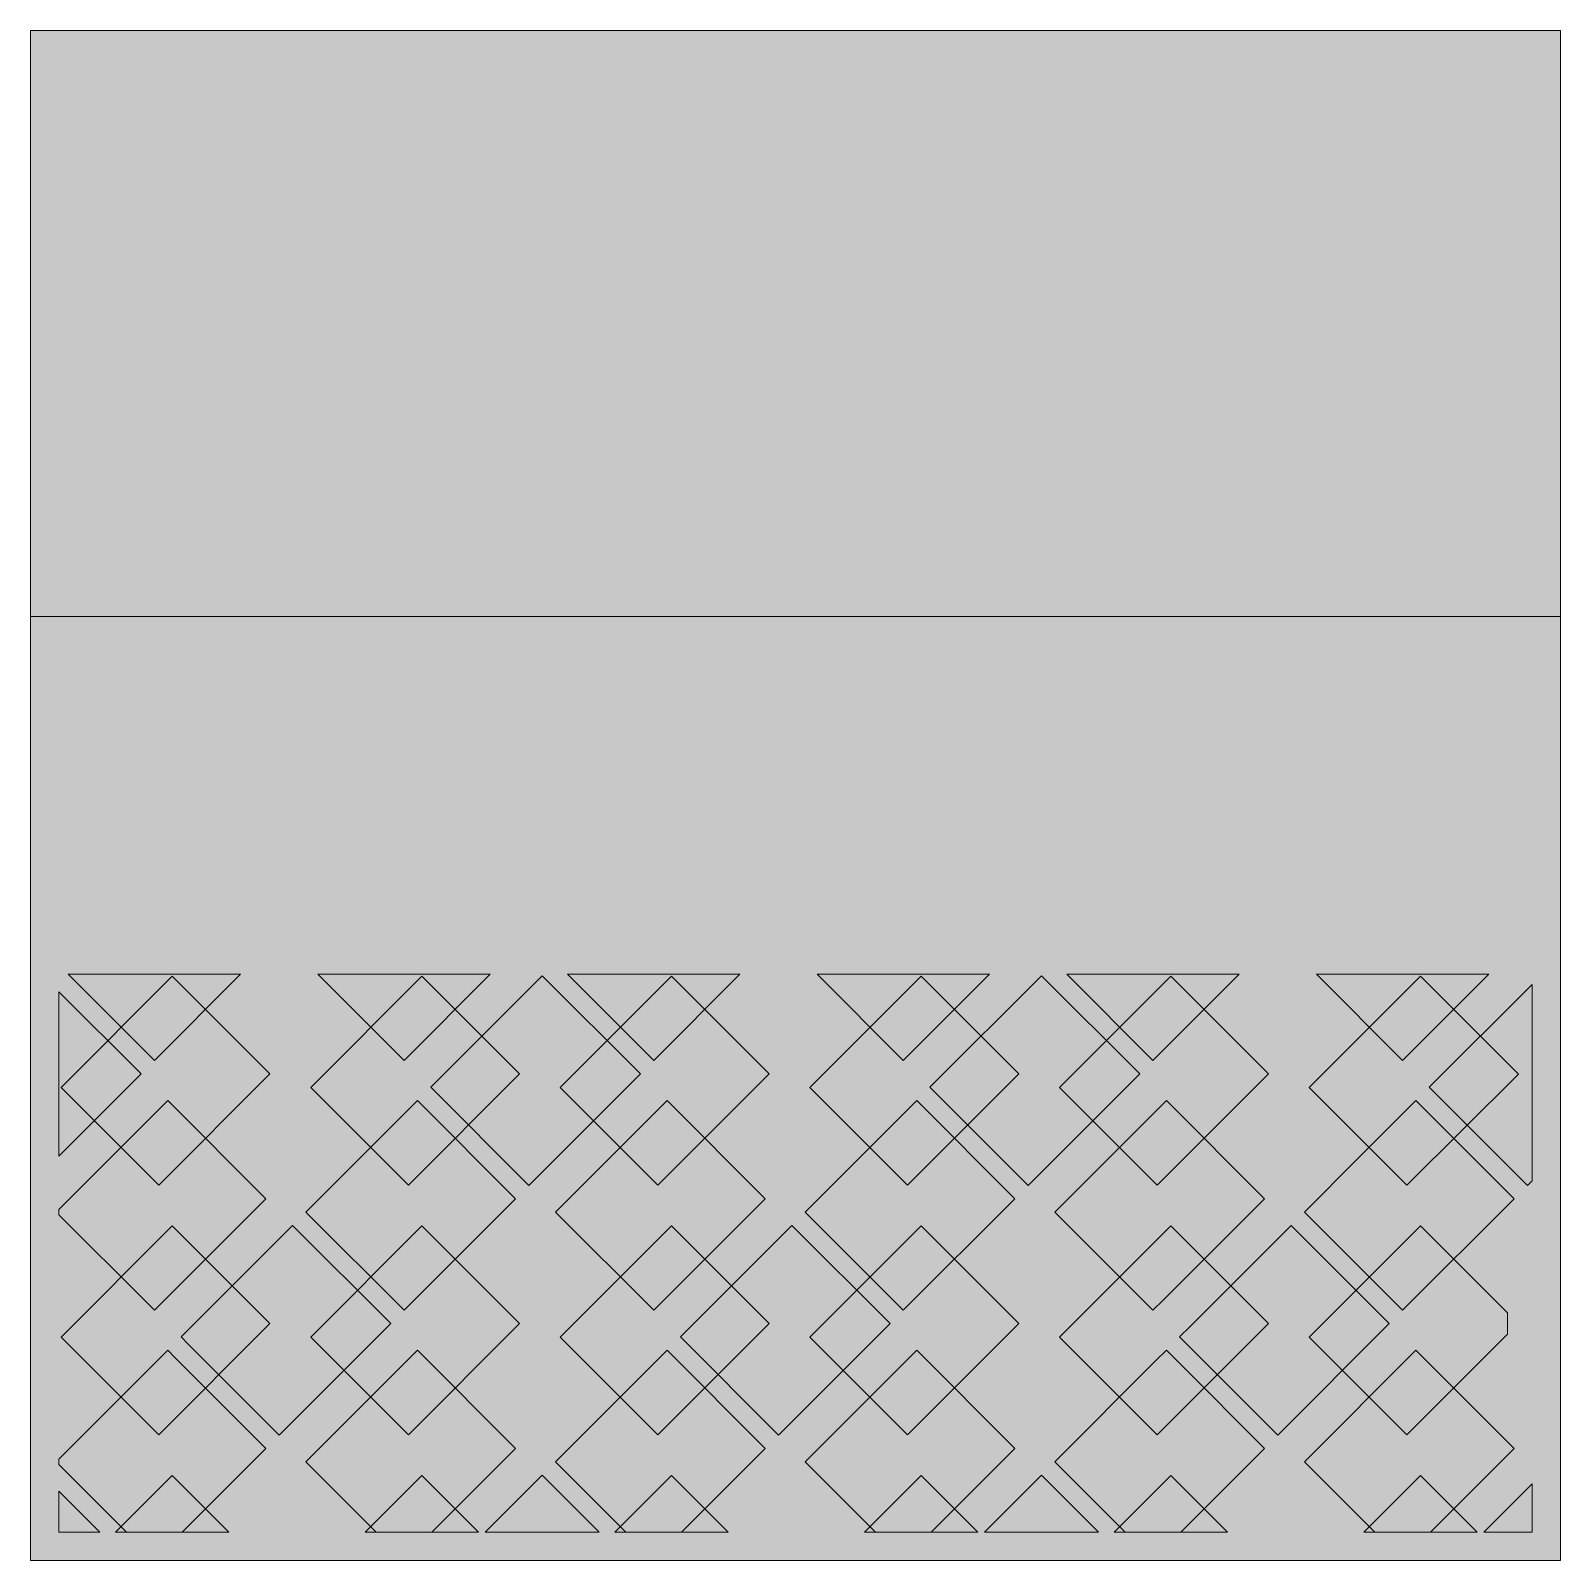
# Model space of a CAD drawing. Header units: inches. Extents: x 0 to 432, y 0 to 432.
import ezdxf

# ---------------------------------------------------------------- set-up
doc = ezdxf.new("R2010")
doc.units = ezdxf.units.IN
doc.header["$MEASUREMENT"] = 0
doc.layers.add('_U+0421_U+043B_U+043E_U+0439 1', color=7, linetype='Continuous')

msp = doc.modelspace()

# ---------------------------------------------------------------- hatches: boundary and pattern name
at = {"layer": '_U+0421_U+043B_U+043E_U+0439 1', "true_color": 0xe8c792}
h = msp.add_hatch(color=31, dxfattribs=at)
h.dxf.hatch_style = 2
h.paths.add_polyline_path([(0, 432), (432, 432), (432, 0), (0, 0)])
at = {"layer": '_U+0421_U+043B_U+043E_U+0439 1', "true_color": 0xc10000}
h = msp.add_hatch(color=12, dxfattribs=at)
h.dxf.hatch_style = 2
h.paths.add_polyline_path([(432, 266.5), (0, 266.5), (0, 165.5), (0, 0), (16.01, 0), (16.01, 0), (64.01, 0), (64.01, 0), (86.5, 0), (86.51, 0), (134.51, 0), (134.51, 0), (157, 0), (157.01, 0), (205, 0), (205.01, 0), (227.5, 0), (227.51, 0), (275.5, 0), (275.51, 0), (298, 0), (298.01, 0), (346, 0), (346.01, 0), (368.5, 0), (368.51, 0), (416.5, 0), (416.51, 0), (432, 0)])
h.paths.add_polyline_path([(40.01, 94.5), (67.59, 66.92), (36.17, 35.5), (8.59, 63.08)])
h.paths.add_polyline_path([(8.59, 133.58), (40.01, 165), (67.59, 137.42), (36.17, 106)])
h.paths.add_polyline_path([(110.51, 94.5), (138.09, 66.92), (106.67, 35.5), (79.09, 63.08)])
h.paths.add_polyline_path([(79.09, 133.58), (110.51, 165), (138.09, 137.42), (106.67, 106)])
h.paths.add_polyline_path([(181.01, 94.5), (208.59, 66.92), (177.17, 35.5), (149.59, 63.08)])
h.paths.add_polyline_path([(149.59, 133.58), (181.01, 165), (208.59, 137.42), (177.17, 106)])
h.paths.add_polyline_path([(251.51, 94.5), (279.09, 66.92), (247.67, 35.5), (220.09, 63.08)])
h.paths.add_polyline_path([(220.09, 133.58), (251.51, 165), (279.09, 137.42), (247.67, 106)])
h.paths.add_polyline_path([(322.01, 94.5), (349.59, 66.92), (318.17, 35.5), (290.59, 63.08)])
h.paths.add_polyline_path([(290.59, 133.58), (322.01, 165), (349.59, 137.42), (318.17, 106)])
edge = h.paths.add_edge_path()
edge.add_spline(control_points=[(392.51, 94.5), (392.51, 94.5), (417.06, 69.94), (417.06, 69.94), (417.06, 67.97), (417.06, 65.97), (417.06, 63.89), (417.06, 63.89), (388.67, 35.5), (388.67, 35.5), (388.67, 35.5), (361.09, 63.08), (361.09, 63.08), (361.09, 63.08), (392.51, 94.5), (392.51, 94.5)], knot_values=[0, 0, 0, 0, 1, 1, 1, 2, 2, 2, 3, 3, 3, 4, 4, 4, 5, 5, 5, 5], degree=3, periodic=1)
h.paths.add_polyline_path([(361.09, 133.58), (392.51, 165), (420.16, 137.35), (388.68, 106)])
h.paths.add_polyline_path([(24.01, 8), (40.01, 24), (56.01, 8)])
h.paths.add_polyline_path([(94.51, 8), (110.51, 24), (126.51, 8)])
h.paths.add_polyline_path([(165.01, 8), (181.01, 24), (197.01, 8)])
h.paths.add_polyline_path([(235.51, 8), (251.51, 24), (267.51, 8)])
h.paths.add_polyline_path([(306.01, 8), (322.01, 24), (338.01, 8)])
h.paths.add_polyline_path([(376.51, 8), (392.51, 24), (408.51, 8)])
at = {"layer": '_U+0421_U+043B_U+043E_U+0439 1', "true_color": 0xfff6e6}
h = msp.add_hatch(color=7, dxfattribs=at)
h.dxf.hatch_style = 2
h.paths.add_polyline_path([(432, 0), (432, 266.5), (0, 266.5), (0, 0)])
h.paths.add_polyline_path([(410.36, 8), (424, 21.64), (424, 8)])
h.paths.add_polyline_path([(379.6, 8), (373.05, 14.55), (359.73, 27.87), (391.22, 59.36), (418.94, 31.63), (395.31, 8)])
h.paths.add_polyline_path([(309.1, 8), (289.23, 27.87), (317.88, 56.51), (320.72, 59.36), (324.96, 55.12), (348.44, 31.63), (324.81, 8)])
h.paths.add_polyline_path([(238.6, 8), (218.73, 27.87), (250.22, 59.36), (277.94, 31.63), (254.31, 8)])
h.paths.add_polyline_path([(168.1, 8), (148.23, 27.87), (179.72, 59.36), (207.44, 31.63), (183.81, 8)])
h.paths.add_polyline_path([(97.6, 8), (77.73, 27.87), (109.22, 59.36), (136.94, 31.63), (113.31, 8)])
h.paths.add_polyline_path([(27.1, 8), (7.99, 27.11), (7.99, 28.63), (37.46, 58.09), (38.72, 59.35), (40.77, 57.3), (66.44, 31.63), (42.81, 8)])
h.paths.add_polyline_path([(320.72, 129.85), (348.44, 102.13), (319.8, 73.49), (316.95, 70.64), (312.71, 74.88), (289.23, 98.37)])
h.paths.add_polyline_path([(316.95, 141.14), (292.6, 165.5), (341.31, 165.5)])
h.paths.add_polyline_path([(327.32, 65.96), (355.97, 94.6), (383.69, 66.88), (352.2, 35.39), (328.72, 58.88), (324.48, 63.12)])
h.paths.add_polyline_path([(359.73, 98.37), (374.93, 113.57), (391.22, 129.85), (418.94, 102.13), (387.45, 70.64)])
h.paths.add_polyline_path([(394.98, 133.62), (424, 162.64), (424, 107.19), (422.7, 105.89)])
h.paths.add_polyline_path([(387.45, 141.14), (363.1, 165.5), (411.81, 165.5)])
h.paths.add_polyline_path([(270.81, 165.5), (246.45, 141.14), (222.1, 165.5)])
h.paths.add_polyline_path([(179.72, 129.85), (207.44, 102.13), (175.95, 70.64), (148.23, 98.37)])
h.paths.add_polyline_path([(175.95, 141.14), (151.6, 165.5), (200.31, 165.5)])
h.paths.add_polyline_path([(214.97, 94.61), (242.69, 66.88), (211.2, 35.4), (183.48, 63.12)])
h.paths.add_polyline_path([(129.81, 165.5), (105.45, 141.14), (81.1, 165.5)])
h.paths.add_polyline_path([(59.31, 165.5), (34.95, 141.14), (10.6, 165.5)])
h.paths.add_polyline_path([(38.72, 129.85), (66.44, 102.13), (36.21, 71.9), (34.95, 70.64), (32.9, 72.7), (7.99, 97.61), (7.99, 99.13)])
h.paths.add_polyline_path([(73.97, 94.6), (101.69, 66.88), (70.2, 35.39), (44.54, 61.06), (42.48, 63.12), (43.74, 64.38)])
h.paths.add_polyline_path([(105.45, 70.64), (77.73, 98.37), (109.22, 129.85), (136.94, 102.13)])
h.paths.add_polyline_path([(112.98, 133.62), (144.47, 165.11), (172.19, 137.38), (140.7, 105.89)])
h.paths.add_polyline_path([(246.45, 70.64), (218.73, 98.37), (250.22, 129.85), (277.94, 102.13)])
h.paths.add_polyline_path([(253.98, 133.62), (285.47, 165.11), (313.19, 137.38), (281.7, 105.89)])
h.paths.add_polyline_path([(7.99, 160.58), (31.19, 137.38), (7.99, 114.18)])
h.paths.add_polyline_path([(7.99, 8), (7.99, 19.58), (19.57, 8)])
h.paths.add_polyline_path([(128.36, 8), (144.47, 24.1), (160.57, 8)])
h.paths.add_polyline_path([(269.36, 8), (285.47, 24.1), (301.57, 8)])

# ---------------------------------------------------------------- linework, layer by layer
at = {"layer": '_U+0421_U+043B_U+043E_U+0439 1', "lineweight": 0}
for points in [[(0, 432), (432, 432), (432, 0), (0, 0), (0, 432)], [(432, 266.5), (0, 266.5), (0, 165.5), (0, 0), (16.01, 0), (16.01, 0), (64.01, 0), (64.01, 0), (86.5, 0), (86.51, 0), (134.51, 0), (134.51, 0), (157, 0), (157.01, 0), (205, 0), (205.01, 0), (227.5, 0), (227.51, 0), (275.5, 0), (275.51, 0), (298, 0), (298.01, 0), (346, 0), (346.01, 0), (368.5, 0), (368.51, 0), (416.5, 0), (416.51, 0), (432, 0), (432, 266.5)], [(432, 0), (432, 266.5), (0, 266.5), (0, 0), (432, 0)], [(8.59, 133.58), (40.01, 165), (67.59, 137.42), (36.17, 106), (8.59, 133.58)], [(59.31, 165.5), (34.95, 141.14), (10.6, 165.5), (59.31, 165.5)], [(79.09, 133.58), (110.51, 165), (138.09, 137.42), (106.67, 106), (79.09, 133.58)], [(129.81, 165.5), (105.45, 141.14), (81.1, 165.5), (129.81, 165.5)], [(112.98, 133.62), (144.47, 165.11), (172.19, 137.38), (140.7, 105.89), (112.98, 133.62)], [(149.59, 133.58), (181.01, 165), (208.59, 137.42), (177.17, 106), (149.59, 133.58)], [(175.95, 141.14), (151.6, 165.5), (200.31, 165.5), (175.95, 141.14)], [(220.09, 133.58), (251.51, 165), (279.09, 137.42), (247.67, 106), (220.09, 133.58)], [(270.81, 165.5), (246.45, 141.14), (222.1, 165.5), (270.81, 165.5)], [(253.98, 133.62), (285.47, 165.11), (313.19, 137.38), (281.7, 105.89), (253.98, 133.62)], [(290.59, 133.58), (322.01, 165), (349.59, 137.42), (318.17, 106), (290.59, 133.58)], [(316.95, 141.14), (292.6, 165.5), (341.31, 165.5), (316.95, 141.14)], [(361.09, 133.58), (392.51, 165), (420.16, 137.35), (388.68, 106), (361.09, 133.58)], [(387.45, 141.14), (363.1, 165.5), (411.81, 165.5), (387.45, 141.14)], [(7.99, 160.58), (31.19, 137.38), (7.99, 114.18), (7.99, 160.58)], [(394.98, 133.62), (424, 162.64), (424, 107.19), (422.7, 105.89), (394.98, 133.62)], [(38.72, 129.85), (66.44, 102.13), (36.21, 71.9), (34.95, 70.64), (32.9, 72.7), (7.99, 97.61), (7.99, 99.13), (38.72, 129.85)], [(105.45, 70.64), (77.73, 98.37), (109.22, 129.85), (136.94, 102.13), (105.45, 70.64)], [(179.72, 129.85), (207.44, 102.13), (175.95, 70.64), (148.23, 98.37), (179.72, 129.85)], [(246.45, 70.64), (218.73, 98.37), (250.22, 129.85), (277.94, 102.13), (246.45, 70.64)], [(320.72, 129.85), (348.44, 102.13), (319.8, 73.49), (316.95, 70.64), (312.71, 74.88), (289.23, 98.37), (320.72, 129.85)], [(359.73, 98.37), (374.93, 113.57), (391.22, 129.85), (418.94, 102.13), (387.45, 70.64), (359.73, 98.37)], [(40.01, 94.5), (67.59, 66.92), (36.17, 35.5), (8.59, 63.08), (40.01, 94.5)], [(73.97, 94.6), (101.69, 66.88), (70.2, 35.39), (44.54, 61.06), (42.48, 63.12), (43.74, 64.38), (73.97, 94.6)], [(110.51, 94.5), (138.09, 66.92), (106.67, 35.5), (79.09, 63.08), (110.51, 94.5)], [(181.01, 94.5), (208.59, 66.92), (177.17, 35.5), (149.59, 63.08), (181.01, 94.5)], [(214.97, 94.61), (242.69, 66.88), (211.2, 35.4), (183.48, 63.12), (214.97, 94.61)], [(251.51, 94.5), (279.09, 66.92), (247.67, 35.5), (220.09, 63.08), (251.51, 94.5)], [(322.01, 94.5), (349.59, 66.92), (318.17, 35.5), (290.59, 63.08), (322.01, 94.5)], [(327.32, 65.96), (355.97, 94.6), (383.69, 66.88), (352.2, 35.39), (328.72, 58.88), (324.48, 63.12), (327.32, 65.96)], [(27.1, 8), (7.99, 27.11), (7.99, 28.63), (37.46, 58.09), (38.72, 59.35), (40.77, 57.3), (66.44, 31.63), (42.81, 8), (27.1, 8)], [(97.6, 8), (77.73, 27.87), (109.22, 59.36), (136.94, 31.63), (113.31, 8), (97.6, 8)], [(168.1, 8), (148.23, 27.87), (179.72, 59.36), (207.44, 31.63), (183.81, 8), (168.1, 8)], [(238.6, 8), (218.73, 27.87), (250.22, 59.36), (277.94, 31.63), (254.31, 8), (238.6, 8)], [(309.1, 8), (289.23, 27.87), (317.88, 56.51), (320.72, 59.36), (324.96, 55.12), (348.44, 31.63), (324.81, 8), (309.1, 8)], [(379.6, 8), (373.05, 14.55), (359.73, 27.87), (391.22, 59.36), (418.94, 31.63), (395.31, 8), (379.6, 8)], [(24.01, 8), (40.01, 24), (56.01, 8), (24.01, 8)], [(94.51, 8), (110.51, 24), (126.51, 8), (94.51, 8)], [(128.36, 8), (144.47, 24.1), (160.57, 8), (128.36, 8)], [(165.01, 8), (181.01, 24), (197.01, 8), (165.01, 8)], [(235.51, 8), (251.51, 24), (267.51, 8), (235.51, 8)], [(269.36, 8), (285.47, 24.1), (301.57, 8), (269.36, 8)], [(306.01, 8), (322.01, 24), (338.01, 8), (306.01, 8)], [(376.51, 8), (392.51, 24), (408.51, 8), (376.51, 8)], [(410.36, 8), (424, 21.64), (424, 8), (410.36, 8)], [(7.99, 8), (7.99, 19.58), (19.57, 8), (7.99, 8)]]:
    msp.add_lwpolyline(points, dxfattribs=at)
msp.add_open_spline([(392.51, 94.5), (392.51, 94.5), (417.06, 69.94), (417.06, 69.94), (417.06, 67.97), (417.06, 65.97), (417.06, 63.89), (417.06, 63.89), (388.67, 35.5), (388.67, 35.5), (388.67, 35.5), (361.09, 63.08), (361.09, 63.08), (361.09, 63.08), (392.51, 94.5), (392.51, 94.5)], degree=3, knots=[0, 0, 0, 0, 1, 1, 1, 2, 2, 2, 3, 3, 3, 4, 4, 4, 5, 5, 5, 5], dxfattribs=at)

doc.saveas('drawing.dxf')
